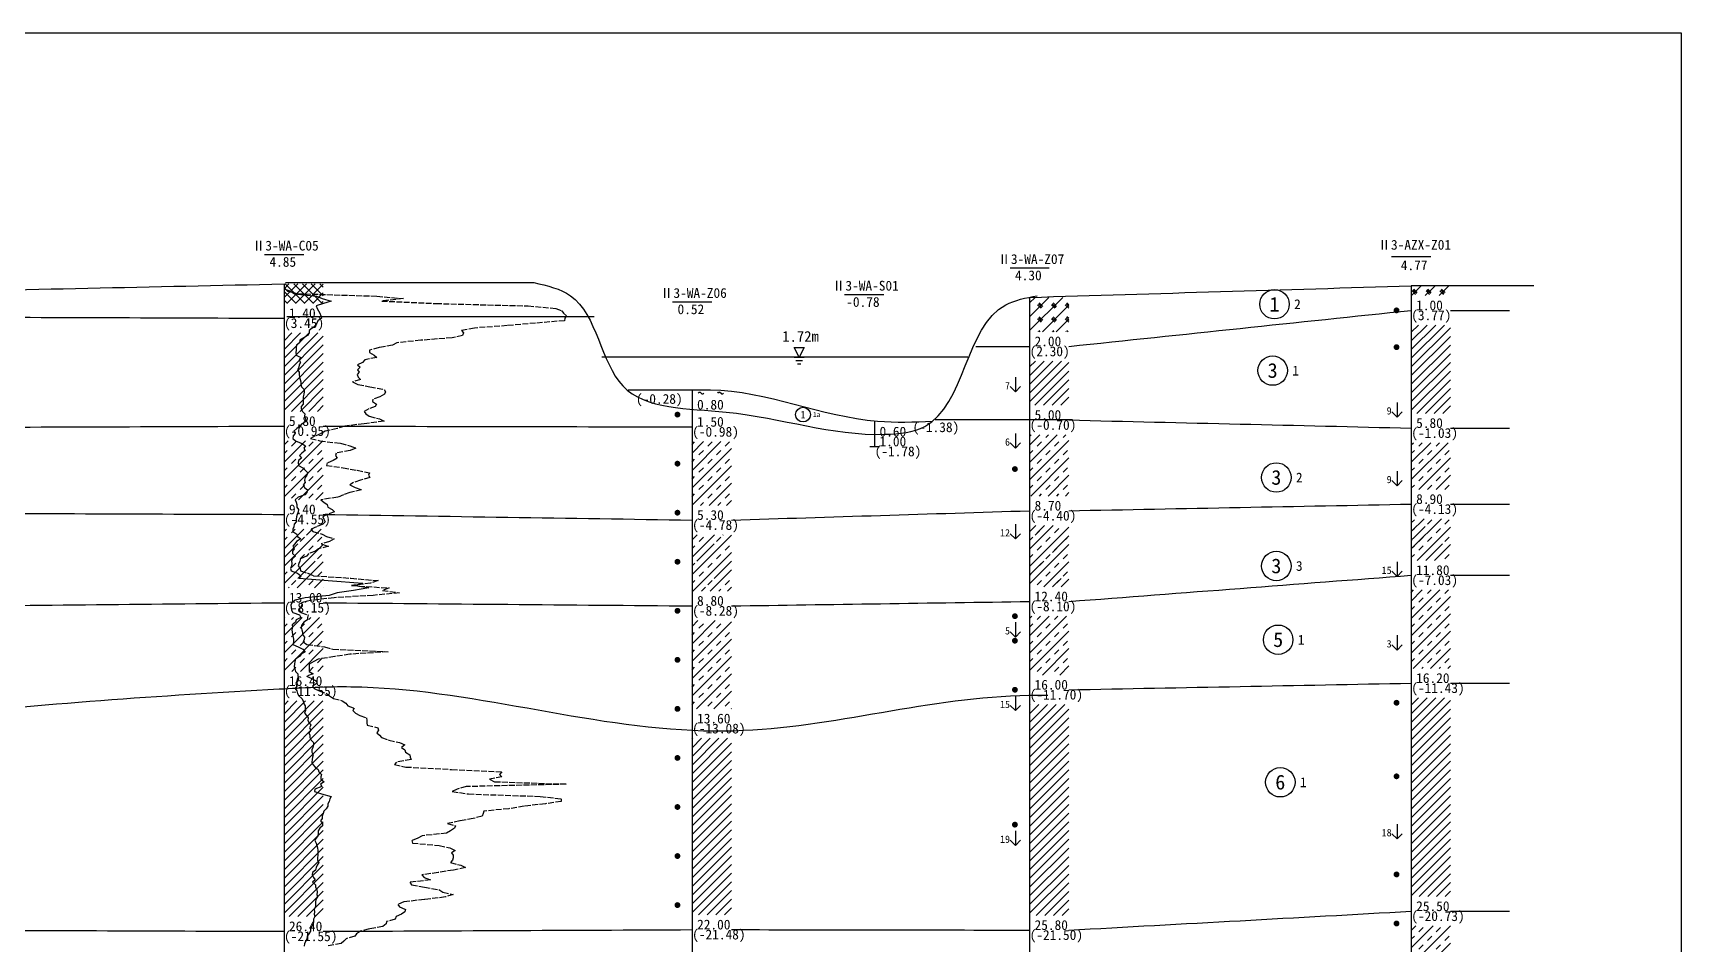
# Model space of a CAD drawing. Extents: x -339 to 990, y -633 to 75.
# Drawn here: x 654.4 to 990.4, y -110.3 to 75.4 of the extents above; entities that cross this region are included whole.
import ezdxf

# ---------------------------------------------------------------- set-up
doc = ezdxf.new("R2010")
doc.units = 0
doc.header["$MEASUREMENT"] = 0
doc.linetypes.add('ACAD_ISO02W100', pattern=[15, 12, -3])
doc.layers.get('0').update_dxf_attribs({"linetype": 'CONTINUOUS'})
doc.layers.add('苏州工程勘察_钻孔图例_LAYER', color=7, linetype='CONTINUOUS')
pattern_1 = [(45, (0, 0), (-0.883883, 0.883883), [])]
pattern_2 = [(45, (0, 0), (-1.767767, 1.767767), []), (45, (1.7678, 0), (-1.767767, 1.767767), [1.25, -1.25])]
pattern_3 = [(45, (0, 0), (-3.535534, 3.535534), []), (45, (1.768, 0), (-3.535534, 3.535534), [1.25, -0.625]), (45, (3.5355, 0), (-3.535534, 3.535534), []), (45, (0, 0), (0, 1.767767), [1.25, -1.25])]
pattern_4 = [(45, (0, 0), (-1.414214, 1.414214), []), (135, (0.0768, -0.533), (-2.828427, 0), [1, -3]), (135, (0.25, -0.333), (-2.828427, 0), [1, -3]), (135, (0.4232, -0.133), (-2.828427, 0), [1, -3])]

# ---------------------------------------------------------------- blocks, each defined once
blk = doc.blocks.new('Layer1-1a')
at = {"layer": '苏州工程勘察_钻孔图例_LAYER', "color": 7}
blk.add_circle((0, 0), 1.5, dxfattribs=at)
at = {"layer": '苏州工程勘察_钻孔图例_LAYER', "color": 7, "line_spacing_factor": 0.84}
for s, insert, char_height, attachment_point in [('{\\f|b0|i0|c134|p54;1}', (0, 0), 1.5, 5), ('{\\f|b0|i0|c134|p54;1a}', (2, 0), 1, 4)]:
    blk.add_mtext(s, dxfattribs=dict(at, insert=insert, char_height=char_height, attachment_point=attachment_point))
blk = doc.blocks.new('稳定水位线')
at = {"layer": '苏州工程勘察_钻孔图例_LAYER'}
for p, q in [((-1, 0), (1, 0)), ((-0.666667, -0.666667), (0.666667, -0.666667)), ((-0.333333, -1.333333), (0.333333, -1.333333))]:
    blk.add_line(p, q, dxfattribs=at)
blk.add_lwpolyline([(0, 0), (-1, 2), (1, 2)], close=True, dxfattribs=at)
blk = doc.blocks.new('Layer6-1')
at = {"layer": '苏州工程勘察_钻孔图例_LAYER', "color": 7}
blk.add_circle((0, 0), 1.5, dxfattribs=at)
at = {"layer": '苏州工程勘察_钻孔图例_LAYER', "color": 7, "line_spacing_factor": 0.84}
for s, insert, char_height, attachment_point in [('{\\f|b0|i0|c134|p54;6}', (0, 0), 1.5, 5), ('{\\f|b0|i0|c134|p54;1}', (2, 0), 1, 4)]:
    blk.add_mtext(s, dxfattribs=dict(at, insert=insert, char_height=char_height, attachment_point=attachment_point))
blk = doc.blocks.new('Layer1-2')
at = {"layer": '苏州工程勘察_钻孔图例_LAYER', "color": 7}
blk.add_circle((0, 0), 1.5, dxfattribs=at)
at = {"layer": '苏州工程勘察_钻孔图例_LAYER', "color": 7, "line_spacing_factor": 0.84}
for s, insert, char_height, attachment_point in [('{\\f|b0|i0|c134|p54;1}', (0, 0), 1.5, 5), ('{\\f|b0|i0|c134|p54;2}', (2, 0), 1, 4)]:
    blk.add_mtext(s, dxfattribs=dict(at, insert=insert, char_height=char_height, attachment_point=attachment_point))
blk = doc.blocks.new('Layer3-1')
at = {"layer": '苏州工程勘察_钻孔图例_LAYER', "color": 7}
blk.add_circle((0, 0), 1.5, dxfattribs=at)
at = {"layer": '苏州工程勘察_钻孔图例_LAYER', "color": 7, "line_spacing_factor": 0.84}
for s, insert, char_height, attachment_point in [('{\\f|b0|i0|c134|p54;3}', (0, 0), 1.5, 5), ('{\\f|b0|i0|c134|p54;1}', (2, 0), 1, 4)]:
    blk.add_mtext(s, dxfattribs=dict(at, insert=insert, char_height=char_height, attachment_point=attachment_point))
blk = doc.blocks.new('Layer3-2')
at = {"layer": '苏州工程勘察_钻孔图例_LAYER', "color": 7}
blk.add_circle((0, 0), 1.5, dxfattribs=at)
at = {"layer": '苏州工程勘察_钻孔图例_LAYER', "color": 7, "line_spacing_factor": 0.84}
for s, insert, char_height, attachment_point in [('{\\f|b0|i0|c134|p54;3}', (0, 0), 1.5, 5), ('{\\f|b0|i0|c134|p54;2}', (2, 0), 1, 4)]:
    blk.add_mtext(s, dxfattribs=dict(at, insert=insert, char_height=char_height, attachment_point=attachment_point))
blk = doc.blocks.new('Layer3-3')
at = {"layer": '苏州工程勘察_钻孔图例_LAYER', "color": 7}
blk.add_circle((0, 0), 1.5, dxfattribs=at)
at = {"layer": '苏州工程勘察_钻孔图例_LAYER', "color": 7, "line_spacing_factor": 0.84}
for insert, char_height, attachment_point in [((0, 0), 1.5, 5), ((2, 0), 1, 4)]:
    blk.add_mtext('{\\f|b0|i0|c134|p54;3}', dxfattribs=dict(at, insert=insert, char_height=char_height, attachment_point=attachment_point))
blk = doc.blocks.new('Layer5-1')
at = {"layer": '苏州工程勘察_钻孔图例_LAYER', "color": 7}
blk.add_circle((0, 0), 1.5, dxfattribs=at)
at = {"layer": '苏州工程勘察_钻孔图例_LAYER', "color": 7, "line_spacing_factor": 0.84}
for s, insert, char_height, attachment_point in [('{\\f|b0|i0|c134|p54;5}', (0, 0), 1.5, 5), ('{\\f|b0|i0|c134|p54;1}', (2, 0), 1, 4)]:
    blk.add_mtext(s, dxfattribs=dict(at, insert=insert, char_height=char_height, attachment_point=attachment_point))

msp = doc.modelspace()

# ---------------------------------------------------------------- hatches: boundary and pattern name
h = msp.add_hatch()
h.set_pattern_fill('素填土', color=256, scale=10, style=0)
h.set_pattern_definition([(45, (0, 0), (-0.883883, 0.883883), []), (135, (0, 0), (-0.883883, -0.883883), [])])
h.paths.add_polyline_path([(705.6, 24.25), (713.6, 24.25), (713.6, 20.25), (705.6, 20.25)])
h = msp.add_hatch()
h.set_pattern_fill('杂填土', color=256, scale=10, style=0)
h.set_pattern_definition(pattern_4)
h.paths.add_polyline_path([(935.4, 23.85), (943.4, 23.85), (943.4, 21.85), (935.4, 21.85)])
h = msp.add_hatch()
h.set_pattern_fill('杂填土', color=256, scale=10, style=0)
h.set_pattern_definition(pattern_4)
h.paths.add_polyline_path([(857.6, 21.5), (865.6, 21.5), (865.6, 14.5), (857.6, 14.5)])
h = msp.add_hatch()
h.set_pattern_fill('粘土', color=256, scale=10, style=0)
h.set_pattern_definition(pattern_1)
h.paths.add_polyline_path([(705.6, 14.25), (713.6, 14.25), (713.6, -1.75), (705.6, -1.75)])
h = msp.add_hatch()
h.set_pattern_fill('粘土', color=256, scale=10, style=0)
h.set_pattern_definition(pattern_1)
h.paths.add_polyline_path([(935.4, 15.85), (943.4, 15.85), (943.4, -2.15), (935.4, -2.15)])
h = msp.add_hatch()
h.set_pattern_fill('粘土', color=256, scale=10, style=0)
h.set_pattern_definition(pattern_1)
h.paths.add_polyline_path([(857.6, 8.5), (865.6, 8.5), (865.6, -0.5), (857.6, -0.5)])
h = msp.add_hatch()
h.set_pattern_fill('淤泥', color=256, scale=10, style=0)
h.set_pattern_definition([(0, (0.2, 0.2), (2, 2), [0.2, -3.8]), (0, (2.8, 1.8), (2, 2), [0.2, -3.8]), (45, (0, 0), (-2, 2), [0.282843, -2.545584]), (45, (3, 1.8), (-2, 2), [0.282843, -2.545584]), (135, (2.8, 1.8), (-2, -2), [0.565685, -2.262742])])
h.paths.add_polyline_path([(788.8, 2.6), (796.8, 2.6), (796.8, 1.6), (788.8, 1.6)])
h = msp.add_hatch()
h.set_pattern_fill('粉质粘土', color=256, scale=10, style=0)
h.set_pattern_definition(pattern_2)
h.paths.add_polyline_path([(857.6, -6.5), (865.6, -6.5), (865.6, -19), (857.6, -19)])
h = msp.add_hatch()
h.set_pattern_fill('粉质粘土', color=256, scale=10, style=0)
h.set_pattern_definition(pattern_2)
h.paths.add_polyline_path([(705.6, -7.75), (713.6, -7.75), (713.6, -19.75), (705.6, -19.75)])
h = msp.add_hatch()
h.set_pattern_fill('粉质粘土', color=256, scale=10, style=0)
h.set_pattern_definition(pattern_2)
h.paths.add_polyline_path([(788.8, -7.9), (796.8, -7.9), (796.8, -20.9), (788.8, -20.9)])
h = msp.add_hatch()
h.set_pattern_fill('粉质粘土', color=256, scale=10, style=0)
h.set_pattern_definition(pattern_2)
h.paths.add_polyline_path([(935.4, -8.15), (943.4, -8.15), (943.4, -17.65), (935.4, -17.65)])
h = msp.add_hatch()
h.set_pattern_fill('粉质粘土夹粉土', color=256, scale=10, style=0)
h.set_pattern_definition(pattern_3)
h.paths.add_polyline_path([(705.6, -25.75), (713.6, -25.75), (713.6, -37.75), (705.6, -37.75)])
h = msp.add_hatch()
h.set_pattern_fill('粉质粘土夹粉土', color=256, scale=10, style=0)
h.set_pattern_definition(pattern_3)
h.paths.add_polyline_path([(857.6, -25), (865.6, -25), (865.6, -37.5), (857.6, -37.5)])
h = msp.add_hatch()
h.set_pattern_fill('粉质粘土夹粉土', color=256, scale=10, style=0)
h.set_pattern_definition(pattern_3)
h.paths.add_polyline_path([(935.4, -23.65), (943.4, -23.65), (943.4, -32.15), (935.4, -32.15)])
h = msp.add_hatch()
h.set_pattern_fill('粉质粘土夹粉土', color=256, scale=10, style=0)
h.set_pattern_definition(pattern_3)
h.paths.add_polyline_path([(788.8, -26.9), (796.8, -26.9), (796.8, -38.4), (788.8, -38.4)])
h = msp.add_hatch()
h.set_pattern_fill('粉质粘土', color=256, scale=10, style=0)
h.set_pattern_definition(pattern_2)
h.paths.add_polyline_path([(935.4, -38.15), (943.4, -38.15), (943.4, -54.15), (935.4, -54.15)])
h = msp.add_hatch()
h.set_pattern_fill('粉质粘土', color=256, scale=10, style=0)
h.set_pattern_definition(pattern_2)
h.paths.add_polyline_path([(857.6, -43.5), (865.6, -43.5), (865.6, -55.5), (857.6, -55.5)])
h = msp.add_hatch()
h.set_pattern_fill('粉质粘土', color=256, scale=10, style=0)
h.set_pattern_definition(pattern_2)
h.paths.add_polyline_path([(705.6, -43.75), (713.6, -43.75), (713.6, -54.75), (705.6, -54.75)])
h = msp.add_hatch()
h.set_pattern_fill('粉质粘土', color=256, scale=10, style=0)
h.set_pattern_definition(pattern_2)
h.paths.add_polyline_path([(788.8, -44.4), (796.8, -44.4), (796.8, -62.4), (788.8, -62.4)])
h = msp.add_hatch()
h.set_pattern_fill('粘土', color=256, scale=10, style=0)
h.set_pattern_definition(pattern_1)
h.paths.add_polyline_path([(935.4, -60.15), (943.4, -60.15), (943.4, -100.65), (935.4, -100.65)])
h = msp.add_hatch()
h.set_pattern_fill('粘土', color=256, scale=10, style=0)
h.set_pattern_definition(pattern_1)
h.paths.add_polyline_path([(705.6, -60.75), (713.6, -60.75), (713.6, -104.75), (705.6, -104.75)])
h = msp.add_hatch()
h.set_pattern_fill('粘土', color=256, scale=10, style=0)
h.set_pattern_definition(pattern_1)
h.paths.add_polyline_path([(857.6, -61.5), (865.6, -61.5), (865.6, -104.5), (857.6, -104.5)])
h = msp.add_hatch()
h.set_pattern_fill('粘土', color=256, scale=10, style=0)
h.set_pattern_definition(pattern_1)
h.paths.add_polyline_path([(788.8, -68.4), (796.8, -68.4), (796.8, -104.4), (788.8, -104.4)])
h = msp.add_hatch()
h.set_pattern_fill('粉质粘土', color=256, scale=10, style=0)
h.set_pattern_definition(pattern_2)
h.paths.add_polyline_path([(935.4, -106.65), (943.4, -106.65), (943.4, -137.15), (935.4, -137.15)])
at = {"layer": '苏州工程勘察_钻孔图例_LAYER'}
for points in [[(933, 18.85, 1), (931.8, 18.85, 1)], [(933, 11.35, 1), (931.8, 11.35, 1)], [(786.4, -2.4, 1), (785.2, -2.4, 1)], [(786.4, -12.4, 1), (785.2, -12.4, 1)], [(855.2, -13.5, 1), (854, -13.5, 1)], [(786.4, -22.4, 1), (785.2, -22.4, 1)], [(786.4, -32.4, 1), (785.2, -32.4, 1)], [(786.4, -42.4, 1), (785.2, -42.4, 1)], [(855.2, -43.5, 1), (854, -43.5, 1)], [(855.2, -48.5, 1), (854, -48.5, 1)], [(786.4, -52.4, 1), (785.2, -52.4, 1)], [(855.2, -58.5, 1), (854, -58.5, 1)], [(786.4, -62.4, 1), (785.2, -62.4, 1)], [(933, -61.15, 1), (931.8, -61.15, 1)], [(786.4, -72.4, 1), (785.2, -72.4, 1)], [(933, -76.15, 1), (931.8, -76.15, 1)], [(786.4, -82.4, 1), (785.2, -82.4, 1)], [(855.2, -86, 1), (854, -86, 1)], [(786.4, -92.4, 1), (785.2, -92.4, 1)], [(933, -96.15, 1), (931.8, -96.15, 1)], [(786.4, -102.4, 1), (785.2, -102.4, 1)], [(933, -106.15, 1), (931.8, -106.15, 1)]]:
    msp.add_hatch(color=256, dxfattribs=at).paths.add_polyline_path(points)

# ---------------------------------------------------------------- linework, layer by layer
for p, q in [((701.6, 30.25), (709.6, 30.25)), ((853.6, 27.5), (861.6, 27.5)), ((931.4, 29.85), (939.4, 29.85)), ((705.6, 24.25), (705.6, -150.75)), ((705.92, 24.5), (756.54, 24.5)), ((935.4, 23.85), (935.4, -227.65)), ((784.8, 20.59), (792.8, 20.59)), ((819.87, 22.08), (827.87, 22.08)), ((857.6, 21.5), (857.6, -155)), ((844.99, 9.31), (770.39, 9.31)), ((788.8, 2.6), (788.8, -223.9)), ((826, -3.9), (826, -8.9)), ((825, -8.9), (827, -8.9))]:
    msp.add_line(p, q)
at = {"linetype": 'Continuous'}
msp.add_lwpolyline([(-132.15, 75.41), (990.4, 75.41), (990.4, -271), (-132.15, -271)], close=True, dxfattribs=at)
for points in [[(705.62, 23.75), (705.62, 23.25), (706.92, 22.75), (707.73, 22.25), (712.23, 21.75), (713.35, 21.25), (715.23, 20.75), (713.62, 20.25), (712.12, 19.75), (712.35, 19.25), (712.6, 18.75), (712.92, 18.25), (713.1, 17.75), (713.23, 17.25), (712.48, 16.75), (712.27, 16.25), (711.95, 15.75), (711.35, 15.25), (710.73, 14.75), (710.7, 14.25), (710.35, 13.75), (709.65, 13.25), (708.83, 12.75), (708.73, 12.25), (708.15, 11.75), (708.08, 11.25), (708.05, 10.75), (707.98, 10.25), (708.05, 9.75), (709.02, 9.25), (708.65, 8.75), (708.92, 8.25), (708.7, 7.75), (708.58, 7.25), (708.35, 6.75), (708.67, 6.25), (708.67, 5.75), (708.77, 5.25), (708.9, 4.75), (709, 4.25), (709.02, 3.75), (709.17, 3.25), (709.73, 2.75), (709.67, 2.25), (709.65, 1.75), (709.5, 1.25), (709.52, 0.75), (709.5, 0.25), (709.48, -0.25), (709.1, -0.75), (709.08, -1.25), (709.35, -1.75), (709.83, -2.25), (709.8, -2.75), (709.95, -3.25), (710.15, -3.75), (709.25, -4.25), (708.85, -4.75), (708.23, -5.25), (707.6, -5.75), (707.85, -6.25), (707.48, -6.75), (707.38, -7.25), (707.9, -7.75), (709.08, -8.25), (709.95, -8.75), (709.65, -9.25), (709.9, -9.75), (709.25, -10.25), (708.75, -10.75), (709.15, -11.25), (708.52, -11.75), (708.48, -12.25), (708.55, -12.75), (709.42, -13.25), (709.92, -13.75), (710.45, -14.25), (710.23, -14.75), (709.88, -15.25), (709.75, -15.75), (709.88, -16.25), (709.5, -16.75), (709.77, -17.25), (710.4, -17.75), (710.25, -18.25), (709.83, -18.75), (708.5, -19.25), (707.85, -19.75), (708.08, -20.25), (708.2, -20.75), (708.23, -21.25), (708.52, -21.75), (708.45, -22.25), (708.27, -22.75), (708.17, -23.25), (708.08, -23.75), (708.05, -24.25), (707.67, -24.75), (707.6, -25.25), (707.42, -25.75), (707.38, -26.25), (708.23, -26.75), (708.35, -27.25), (709.05, -27.75), (708.12, -28.25), (707.77, -28.75), (707.42, -29.25), (707.65, -29.75), (707.3, -30.25), (707.33, -30.75), (707.9, -31.25), (707.33, -31.75), (707.15, -32.25), (707.2, -32.75), (707.12, -33.25), (706.92, -33.75), (707.02, -34.25), (708.33, -34.75), (709.05, -35.25), (708.7, -35.75), (714.62, -36.25), (721.6, -36.75), (720.27, -37.25), (722.85, -37.75), (719.73, -38.25), (716.42, -38.75), (714.8, -39.25), (709.9, -39.75), (707.85, -40.25), (707.2, -40.75), (707, -41.25), (707.08, -41.75), (707.1, -42.25), (707.4, -42.75), (708.75, -43.25), (709.02, -43.75), (708.08, -44.25), (707.9, -44.75), (707.23, -45.25), (707.3, -45.75), (707.2, -46.25), (707.25, -46.75), (707.3, -47.25), (707.45, -47.75), (707.5, -48.25), (707.5, -48.75), (707.42, -49.25), (708.48, -49.75), (709.42, -50.25), (709.9, -50.75), (709.1, -51.25), (708.77, -51.75), (707.9, -52.25), (707.77, -52.75), (707.73, -53.25), (707.67, -53.75), (707.77, -54.25), (707.9, -54.75), (708.4, -55.25), (708.4, -55.75), (708.52, -56.25), (708.23, -56.75), (708.02, -57.25), (708.23, -57.75), (707.88, -58.25), (708.23, -58.75), (708.35, -59.25), (708.62, -59.75), (709.23, -60.25), (709.5, -60.75), (709.55, -61.25), (709.9, -61.75), (709.9, -62.25), (710, -62.75), (709.75, -63.25), (710.15, -63.75), (710.5, -64.25), (710.45, -64.75), (710.73, -65.25), (711.05, -65.75), (710.8, -66.25), (711.08, -66.75), (710.65, -67.25), (710.85, -67.75), (710.85, -68.25), (711.1, -68.75), (711.58, -69.25), (711.58, -69.75), (711.48, -70.25), (711.25, -70.75), (711.25, -71.25), (711.55, -71.75), (711.42, -72.25), (711.35, -72.75), (711.27, -73.25), (711.45, -73.75), (711.92, -74.25), (712.58, -74.75), (712.7, -75.25), (713.25, -75.75), (713.1, -76.25), (713.1, -76.75), (713.77, -77.25), (713.02, -77.75), (713.27, -78.25), (711.88, -78.75), (711.83, -79.25), (713.2, -79.75), (715.2, -80.25), (714.92, -80.75), (714.8, -81.25), (714.55, -81.75), (714.5, -82.25), (714.2, -82.75), (713.73, -83.25), (713.6, -83.75), (713.35, -84.25), (713.4, -84.75), (713.02, -85.25), (713.45, -85.75), (713.42, -86.25), (712.92, -86.75), (712.52, -87.25), (712.58, -87.75), (712.48, -88.25), (712.15, -88.75), (711.85, -89.25), (712.12, -89.75), (712.27, -90.25), (712.45, -90.75), (712.48, -91.25), (712.5, -91.75), (712.5, -92.25), (712.45, -92.75), (712.42, -93.25), (712.67, -93.75), (712.33, -94.25), (712.12, -94.75), (711.98, -95.25), (711.38, -95.75), (711.3, -96.25), (711.62, -96.75), (711.92, -97.25), (711.4, -97.75), (712, -98.25), (712.02, -98.75), (712.25, -99.25), (712.33, -99.75), (712.3, -100.25), (712.4, -100.75), (712.08, -101.25), (712, -101.75), (712.02, -102.25), (711.98, -102.75), (711.75, -103.25), (711.83, -103.75), (711.77, -104.25), (711.85, -104.75), (711.6, -105.25), (711.62, -105.75), (711.55, -106.25), (711.25, -106.75), (710.98, -107.25), (710.98, -107.75), (710.65, -108.25), (710.3, -108.75), (710.25, -109.25), (710.02, -109.75), (709.75, -110.25), (709.67, -110.75)], [(854.7, 5.25), (854.7, 2.25), (853.64, 3.31)], [(854.7, 2.25), (855.76, 3.31)], [(932.5, 0.1), (932.5, -2.9), (931.44, -1.84)], [(932.5, -2.9), (933.56, -1.84)], [(854.7, -6.25), (854.7, -9.25), (853.64, -8.19)], [(854.7, -9.25), (855.76, -8.19)], [(932.5, -13.9), (932.5, -16.9), (931.44, -15.84)], [(932.5, -16.9), (933.56, -15.84)], [(854.7, -24.75), (854.7, -27.75), (853.64, -26.69)], [(854.7, -27.75), (855.76, -26.69)], [(932.5, -32.4), (932.5, -35.4), (931.44, -34.34)], [(932.5, -35.4), (933.56, -34.34)], [(854.7, -44.75), (854.7, -47.75), (853.64, -46.69)], [(854.7, -47.75), (855.76, -46.69)], [(932.5, -47.4), (932.5, -50.4), (931.44, -49.34)], [(932.5, -50.4), (933.56, -49.34)], [(854.7, -59.75), (854.7, -62.75), (853.64, -61.69)], [(854.7, -62.75), (855.76, -61.69)], [(854.7, -87.25), (854.7, -90.25), (853.64, -89.19)], [(932.5, -85.9), (932.5, -88.9), (931.44, -87.84)], [(854.7, -90.25), (855.76, -89.19)], [(932.5, -88.9), (933.56, -87.84)]]:
    msp.add_lwpolyline(points)
at = {"linetype": 'ACAD_ISO02W100', "ltscale": 0.1}
msp.add_lwpolyline([(705.62, 23.75), (705.85, 23.25), (706.3, 22.75), (708.33, 22.25), (724.52, 21.75), (729.92, 21.25), (725.5, 20.75), (736.58, 20.25), (755.35, 19.75), (761, 19.25), (762.25, 18.75), (762.55, 18.25), (763.17, 17.75), (762.85, 17.25), (762.8, 16.75), (756.88, 16.25), (751.1, 15.75), (744.42, 15.25), (741.77, 14.75), (742.17, 14.25), (742, 13.75), (739.85, 13.25), (733.5, 12.75), (728.6, 12.25), (727.73, 11.75), (724.98, 11.25), (723, 10.75), (723.02, 10.25), (723.95, 9.75), (724.5, 9.25), (722.08, 8.75), (721.6, 8.25), (720.6, 7.75), (721.15, 7.25), (720.55, 6.75), (720.92, 6.25), (720.52, 5.75), (720.7, 5.25), (721.17, 4.75), (719.55, 4.25), (720.67, 3.75), (723.08, 3.25), (725.98, 2.75), (726.27, 2.25), (726.1, 1.75), (725.1, 1.25), (723.7, 0.75), (723.62, 0.25), (724.42, -0.25), (724.2, -0.75), (722.88, -1.25), (721.95, -1.75), (722.3, -2.25), (722.98, -2.75), (725.05, -3.25), (725.98, -3.75), (721.92, -4.25), (718, -4.75), (716.48, -5.25), (713.98, -5.75), (713.17, -6.25), (711.95, -6.75), (711.02, -7.25), (712.88, -7.75), (717.08, -8.25), (718.98, -8.75), (720.2, -9.25), (719.08, -9.75), (716.2, -10.25), (716.08, -10.75), (716.42, -11.25), (715.6, -11.75), (714.4, -12.25), (714.25, -12.75), (717.62, -13.25), (720.5, -13.75), (723, -14.25), (722.8, -14.75), (723.08, -15.25), (721.17, -15.75), (719.77, -16.25), (719.02, -16.75), (720.1, -17.25), (721.42, -17.75), (719, -18.25), (717.73, -18.75), (716.55, -19.25), (713.12, -19.75), (713.73, -20.25), (714.38, -20.75), (714.52, -21.25), (715.4, -21.75), (715.9, -22.25), (714.33, -22.75), (713.48, -23.25), (713.73, -23.75), (713.98, -24.25), (713.48, -24.75), (712.23, -25.25), (711.08, -25.75), (711.48, -26.25), (713.35, -26.75), (714.27, -27.25), (715.83, -27.75), (714.88, -28.25), (713.17, -28.75), (714.65, -29.25), (712.6, -29.75), (711.98, -30.25), (710.65, -30.75), (710.17, -31.25), (708.95, -31.75), (708.8, -32.25), (708.58, -32.75), (708.45, -33.25), (708.9, -33.75), (708.95, -34.25), (710.42, -34.75), (711.62, -35.25), (719.23, -35.75), (724.77, -36.25), (723.25, -36.75), (719.38, -37.25), (727.02, -37.75), (725.67, -38.25), (729.15, -38.75), (723.77, -39.25), (715.8, -39.75), (711.25, -40.25), (709.17, -40.75), (709.2, -41.25), (708.98, -41.75), (708.67, -42.25), (709.05, -42.75), (710.5, -43.25), (710.4, -43.75), (710.38, -44.25), (709.65, -44.75), (709.2, -45.25), (709.08, -45.75), (709.2, -46.25), (709.33, -46.75), (709.38, -47.25), (709.77, -47.75), (709.7, -48.25), (709.52, -48.75), (710.27, -49.25), (713.83, -49.75), (715.55, -50.25), (726.83, -50.75), (719.02, -51.25), (715.92, -51.75), (712.52, -52.25), (711.65, -52.75), (710.73, -53.25), (710.75, -53.75), (710.75, -54.25), (710.73, -54.75), (711.52, -55.25), (710.15, -55.75), (711.4, -56.25), (712.23, -56.75), (712.27, -57.25), (711.4, -57.75), (711.77, -58.25), (712.73, -58.75), (714.23, -59.25), (714.85, -59.75), (715.65, -60.25), (717.48, -60.75), (718.17, -61.25), (718.6, -61.75), (719.92, -62.25), (719.6, -62.75), (720.17, -63.25), (721.05, -63.75), (722.38, -64.25), (722.48, -64.75), (722.5, -65.25), (722.55, -65.75), (724.7, -66.25), (724.88, -66.75), (724.5, -67.25), (725.08, -67.75), (725.48, -68.25), (726.98, -68.75), (729.15, -69.25), (730.23, -69.75), (729.52, -70.25), (730.23, -70.75), (730.35, -71.25), (731.25, -71.75), (731.3, -72.25), (731.48, -72.75), (728.55, -73.25), (728.1, -73.75), (730.4, -74.25), (739.77, -74.75), (750, -75.25), (749.52, -75.75), (750.02, -76.25), (747.45, -76.75), (748.5, -77.25), (763.12, -77.75), (742.75, -78.25), (740.9, -78.75), (739.88, -79.25), (743.17, -79.75), (757.83, -80.25), (762.12, -80.75), (762.1, -81.25), (758.88, -81.75), (754.55, -82.25), (751.45, -82.75), (746.3, -83.25), (746.2, -83.75), (745.98, -84.25), (744.17, -84.75), (741.45, -85.25), (738.9, -85.75), (740.55, -86.25), (740.33, -86.75), (739.52, -87.25), (738.75, -87.75), (733.73, -88.25), (732.85, -88.75), (731.62, -89.25), (731.77, -89.75), (737.23, -90.25), (739.42, -90.75), (740.45, -91.25), (739.73, -91.75), (740.08, -92.25), (740.05, -92.75), (739.92, -93.25), (739.5, -93.75), (741.62, -94.25), (742.58, -94.75), (740.12, -95.25), (737, -95.75), (733.67, -96.25), (734.15, -96.75), (735.5, -97.25), (731.27, -97.75), (731.6, -98.25), (734.2, -98.75), (737.17, -99.25), (737.98, -99.75), (740.1, -100.25), (738.5, -100.75), (734.2, -101.25), (730.02, -101.75), (728.8, -102.25), (729.12, -102.75), (730.33, -103.25), (730.2, -103.75), (729.55, -104.25), (728.45, -104.75), (728.25, -105.25), (726.5, -105.75), (726.4, -106.25), (725.77, -106.75), (722.92, -107.25), (721.17, -107.75), (720.4, -108.25), (720, -108.75), (718.27, -109.25), (717.8, -109.75), (717.25, -110.25), (714.33, -110.75)], dxfattribs=at)
for points in [[(625.6, 22.5), (665.6, 23.38), (705.6, 24.25)], [(756.54, 24.5), (764, 21.83), (774.66, 3.45), (795.7, -1.88), (828.21, -6.41), (836.2, -4.81), (852.72, 19.97), (859.11, 21.83)], [(857.6, 21.5), (896.5, 22.68), (935.4, 23.85)], [(960.4, 23.85), (947.9, 23.85), (935.4, 23.85)], [(706.19, 17.57), (768.8, 17.57)], [(775.72, 2.65), (790.91, 2.65), (792.51, 2.65), (826.61, -3.74), (837.8, -3.74)], [(866.31, -3.48), (838.33, -3.48)]]:
    msp.add_spline(points, degree=3)
at = {"color": 1}
for points in [[(633.6, 17.5), (669.6, 17.38), (705.6, 17.25)], [(865.6, 11.5), (900.5, 15.18), (935.4, 18.85)], [(943.4, 18.85), (949.4, 18.85), (955.4, 18.85)], [(846.64, 11.5), (854.65, 11.5), (857.6, 11.5)], [(633.6, -5), (669.6, -4.88), (705.6, -4.75)], [(713.6, -4.75), (751.2, -4.83), (788.8, -4.9)], [(865.6, -3.5), (900.5, -4.33), (935.4, -5.15)], [(943.4, -5.15), (949.4, -5.15), (955.4, -5.15)], [(633.6, -22.5), (669.6, -22.62), (705.6, -22.75)], [(713.6, -22.75), (751.2, -23.32), (788.8, -23.9)], [(796.8, -23.9), (827.2, -22.95), (857.6, -22)], [(865.6, -22), (900.5, -21.32), (935.4, -20.65)], [(943.4, -20.65), (949.4, -20.65), (955.4, -20.65)], [(865.6, -40.5), (900.5, -37.83), (935.4, -35.15)], [(943.4, -35.15), (949.4, -35.15), (955.4, -35.15)], [(633.6, -41.5), (669.6, -41.12), (705.6, -40.75)], [(713.6, -40.75), (751.2, -41.08), (788.8, -41.4)], [(796.8, -41.4), (827.2, -40.95), (857.6, -40.5)], [(865.6, -58.5), (900.5, -57.83), (935.4, -57.15)], [(943.4, -57.15), (949.4, -57.15), (955.4, -57.15)], [(865.6, -107.5), (900.5, -105.58), (935.4, -103.65)], [(943.4, -103.65), (949.4, -103.65), (955.4, -103.65)], [(633.6, -107.5), (669.6, -107.62), (705.6, -107.75)], [(713.6, -107.75), (751.2, -107.58), (788.8, -107.4)], [(796.8, -107.4), (827.2, -107.45), (857.6, -107.5)]]:
    msp.add_spline(points, degree=3, dxfattribs=at)
at = {"linetype": 'Continuous'}
msp.add_spline([(545.47, -70.68), (557.49, -70.68), (632.01, -63.96), (704.58, -58.34), (719.23, -57.87), (791.13, -66.84), (797.38, -66.84), (857.47, -59.63), (861.32, -59.63)], degree=3, dxfattribs=at)

# ---------------------------------------------------------------- block references
at = {"layer": '苏州工程勘察_钻孔图例_LAYER', "xscale": 2, "yscale": 2, "zscale": 2}
for name, p in [('Layer1-2', (907.52, 20.1)), ('Layer3-1', (907.14, 6.57)), ('Layer3-2', (907.89, -15.23)), ('Layer3-3', (907.89, -33.27)), ('Layer5-1', (908.27, -48.3)), ('Layer6-1', (908.7, -77.36))]:
    msp.add_blockref(name, p, dxfattribs=at)
at = {"layer": '苏州工程勘察_钻孔图例_LAYER'}
for name, p in [('稳定水位线', (810.62, 9.31)), ('Layer1-1a', (811.4, -2.4))]:
    msp.add_blockref(name, p, dxfattribs=at)

# ---------------------------------------------------------------- texts
at = {"line_spacing_factor": 0.84}
for s, insert, char_height, attachment_point in [('{\\f黑体|b0|i0|c134|p54;Ⅱ3-WA-C05}', (705.86, 31.02), 2, 8), ('{\\f黑体|b0|i0|c134|p54;Ⅱ3-WA-Z07}', (857.86, 28.27), 2, 8), ('{\\f黑体|b0|i0|c134|p54;Ⅱ3-AZX-Z01}', (936.03, 31.19), 2, 8), ('{\\f黑体|b0|i0|c134|p54;4.85}', (705.34, 29.74), 2, 2), ('{\\f黑体|b0|i0|c134|p54;4.30}', (857.34, 26.99), 2, 2), ('{\\f黑体|b0|i0|c134|p54;4.77}', (935.99, 29.05), 2, 2), ('{\\f黑体|b0|i0|c134|p54;Ⅱ3-WA-S01}', (824.12, 22.85), 2, 8), ('{\\f黑体|b0|i0|c134|p54;Ⅱ3-WA-Z06}', (789.06, 21.36), 2, 8), ('{\\f黑体|b0|i0|c134|p54;-0.78}', (823.61, 21.57), 2, 2), ('{\\f黑体|b0|i0|c134|p54;1.00}', (936.4, 18.85), 2, 7), ('{\\f黑体|b0|i0|c134|p54;(3.45)}', (705.6, 17.25), 2, 1), ('{\\f黑体|b0|i0|c134|p54;1.40}', (706.6, 17.25), 2, 7), ('{\\f黑体|b0|i0|c134|p54;0.52}', (788.54, 20.08), 2, 2), ('{\\f黑体|b0|i0|c134|p54;(3.77)}', (935.4, 18.85), 2, 1), ('{\\f|b0|i0|c134|p54;}', (685.6, 16.75), 1.5, 1), ('{\\f|b0|i0|c134|p54;1.72m}', (807.16, 14.64), 2.1971, 1), ('{\\f|b0|i0|c134|p54;}', (837.6, 14), 1.5, 1), ('{\\f黑体|b0|i0|c134|p54;2.00}', (858.6, 11.5), 2, 7), ('{\\f|b0|i0|c134|p54;}', (915.4, 16.35), 1.5, 1), ('{\\f黑体|b0|i0|c134|p54;(2.30)}', (857.6, 11.5), 2, 1), ('{\\f|b0|i0|c134|p54;7}', (853.6, 2.75), 1.5, 9), ('{\\f黑体|b0|i0|c134|p54;(-0.28)}', (777.34, 1.8), 2, 1), ('{\\f黑体|b0|i0|c134|p54;0.80}', (789.8, -1.4), 2, 7), ('{\\f黑体|b0|i0|c134|p54;5.80}', (706.6, -4.75), 2, 7), ('{\\f黑体|b0|i0|c134|p54;1.50}', (789.8, -4.9), 2, 7), ('{\\f黑体|b0|i0|c134|p54;(-0.70)}', (857.6, -3.5), 2, 1), ('{\\f黑体|b0|i0|c134|p54;5.00}', (858.6, -3.5), 2, 7), ('{\\f|b0|i0|c134|p54;9}', (931.4, -2.4), 1.5, 9), ('{\\f黑体|b0|i0|c134|p54;5.80}', (936.4, -5.15), 2, 7), ('{\\f黑体|b0|i0|c134|p54;(-0.95)}', (705.6, -4.75), 2, 1), ('{\\f|b0|i0|c134|p54;}', (768.8, -4.9), 1.5, 1), ('{\\f黑体|b0|i0|c134|p54;(-0.98)}', (788.8, -4.9), 2, 1), ('{\\f黑体|b0|i0|c134|p54;0.60}', (827, -6.9), 2, 7), ('{\\f黑体|b0|i0|c134|p54;(-1.38)}', (833.73, -3.97), 2, 1), ('{\\f黑体|b0|i0|c134|p54;(-1.03)}', (935.4, -5.15), 2, 1), ('{\\f黑体|b0|i0|c134|p54;(-1.78)}', (826, -8.9), 2, 1), ('{\\f黑体|b0|i0|c134|p54;1.00}', (827, -8.9), 2, 7), ('{\\f|b0|i0|c134|p54;6}', (853.6, -8.75), 1.5, 9), ('{\\f|b0|i0|c134|p54;}', (806, -11.4), 1.5, 1), ('{\\f|b0|i0|c134|p54;9}', (931.4, -16.4), 1.5, 9), ('{\\f黑体|b0|i0|c134|p54;8.70}', (858.6, -22), 2, 7), ('{\\f黑体|b0|i0|c134|p54;8.90}', (936.4, -20.65), 2, 7), ('{\\f黑体|b0|i0|c134|p54;(-4.55)}', (705.6, -22.75), 2, 1), ('{\\f黑体|b0|i0|c134|p54;9.40}', (706.6, -22.75), 2, 7), ('{\\f黑体|b0|i0|c134|p54;5.30}', (789.8, -23.9), 2, 7), ('{\\f黑体|b0|i0|c134|p54;(-4.40)}', (857.6, -22), 2, 1), ('{\\f黑体|b0|i0|c134|p54;(-4.13)}', (935.4, -20.65), 2, 1), ('{\\f黑体|b0|i0|c134|p54;(-4.78)}', (788.8, -23.9), 2, 1), ('{\\f|b0|i0|c134|p54;12}', (853.6, -27.25), 1.5, 9), ('{\\f|b0|i0|c134|p54;15}', (931.4, -34.9), 1.5, 9), ('{\\f黑体|b0|i0|c134|p54;11.80}', (936.4, -35.15), 2, 7), ('{\\f黑体|b0|i0|c134|p54;(-7.03)}', (935.4, -35.15), 2, 1), ('{\\f黑体|b0|i0|c134|p54;13.00}', (706.6, -40.75), 2, 7), ('{\\f黑体|b0|i0|c134|p54;8.80}', (789.8, -41.4), 2, 7), ('{\\f黑体|b0|i0|c134|p54;(-8.10)}', (857.6, -40.5), 2, 1), ('{\\f黑体|b0|i0|c134|p54;12.40}', (858.6, -40.5), 2, 7), ('{\\f黑体|b0|i0|c134|p54;(-8.15)}', (705.6, -40.75), 2, 1), ('{\\f黑体|b0|i0|c134|p54;(-8.28)}', (788.8, -41.4), 2, 1), ('{\\f|b0|i0|c134|p54;5}', (853.6, -47.25), 1.5, 9), ('{\\f|b0|i0|c134|p54;3}', (931.4, -49.9), 1.5, 9), ('{\\f黑体|b0|i0|c134|p54;16.40}', (706.6, -57.75), 2, 7), ('{\\f黑体|b0|i0|c134|p54;16.00}', (858.6, -58.5), 2, 7), ('{\\f黑体|b0|i0|c134|p54;(-11.43)}', (935.4, -57.15), 2, 1), ('{\\f黑体|b0|i0|c134|p54;16.20}', (936.4, -57.15), 2, 7), ('{\\f黑体|b0|i0|c134|p54;(-11.55)}', (705.6, -57.75), 2, 1), ('{\\f黑体|b0|i0|c134|p54;(-11.70)}', (857.6, -58.5), 2, 1), ('{\\f黑体|b0|i0|c134|p54;13.60}', (789.8, -65.4), 2, 7), ('{\\f|b0|i0|c134|p54;15}', (853.6, -62.25), 1.5, 9), ('{\\f黑体|b0|i0|c134|p54;(-13.08)}', (788.8, -65.4), 2, 1), ('{\\f|b0|i0|c134|p54;18}', (931.4, -88.4), 1.5, 9), ('{\\f|b0|i0|c134|p54;19}', (853.6, -89.75), 1.5, 9), ('{\\f黑体|b0|i0|c134|p54;(-20.73)}', (935.4, -103.65), 2, 1), ('{\\f黑体|b0|i0|c134|p54;25.50}', (936.4, -103.65), 2, 7), ('{\\f黑体|b0|i0|c134|p54;26.40}', (706.6, -107.75), 2, 7), ('{\\f黑体|b0|i0|c134|p54;(-21.48)}', (788.8, -107.4), 2, 1), ('{\\f黑体|b0|i0|c134|p54;22.00}', (789.8, -107.4), 2, 7), ('{\\f黑体|b0|i0|c134|p54;(-21.50)}', (857.6, -107.5), 2, 1), ('{\\f黑体|b0|i0|c134|p54;25.80}', (858.6, -107.5), 2, 7), ('{\\f黑体|b0|i0|c134|p54;(-21.55)}', (705.6, -107.75), 2, 1)]:
    msp.add_mtext(s, dxfattribs=dict(at, insert=insert, char_height=char_height, attachment_point=attachment_point))

doc.saveas('drawing.dxf')
